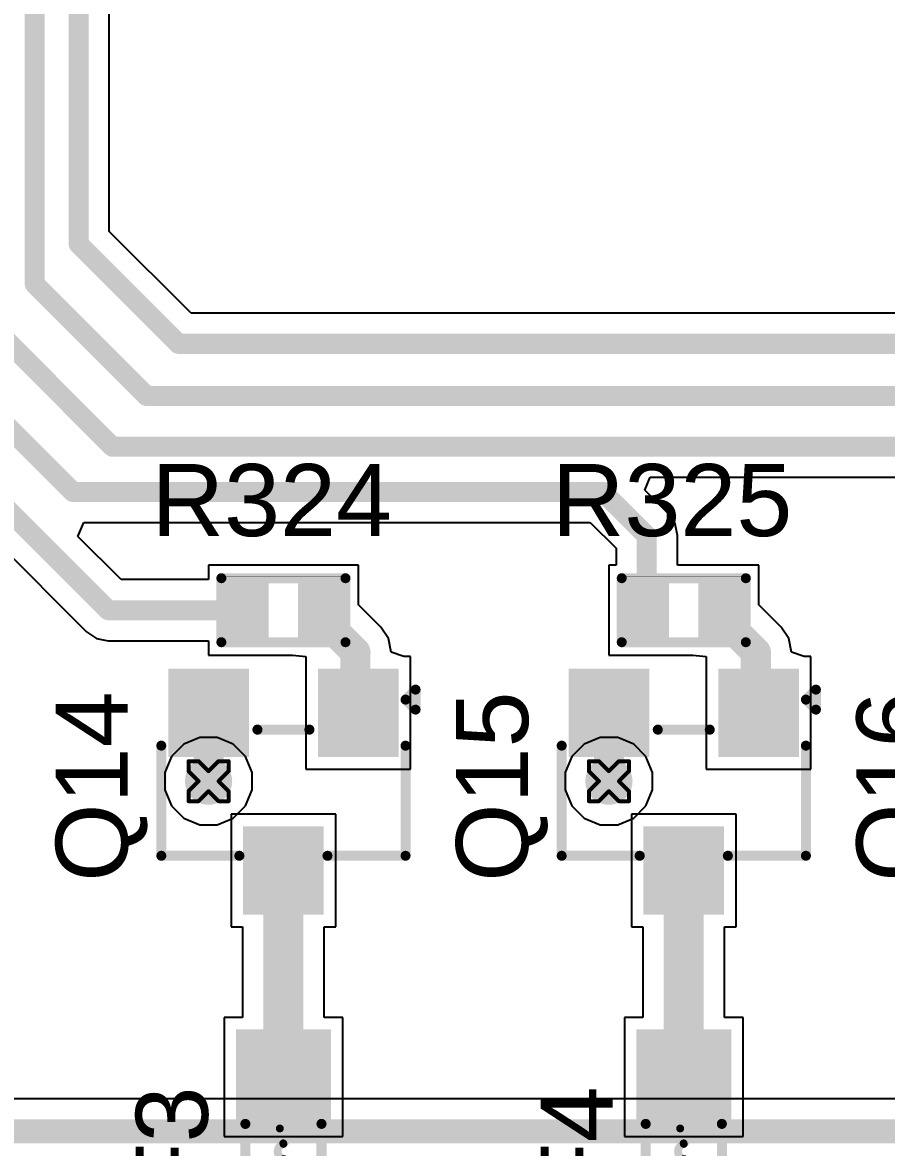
# Model space of a CAD drawing. Header units: inches. Extents: x -11 to 5379, y 0 to 5429.
# Drawn here: x 264.66 to 275.63, y 15.08 to 29.35 of the extents above; entities that cross this region are included whole.
import ezdxf

# ---------------------------------------------------------------- set-up
doc = ezdxf.new("R2010")
doc.units = ezdxf.units.IN
for name, color, linetype in [('Bottom Layer', 5, 'Continuous'), ('Drill Drawing', 1, 'Continuous'), ('GND', 16, 'Continuous'), ('PWR', 76, 'Continuous'), ('Top Layer', 1, 'Continuous'), ('Top Overlay', 2, 'Continuous'), ('Top Paste', 8, 'Continuous'), ('Top Solder', 216, 'Continuous'), ('Via Holes', 16, 'Continuous')]:
    doc.layers.add(name, color=color, linetype=linetype)
doc.styles.add('Arial', font='', dxfattribs={"height": 0.2})
doc.styles.get('Arial').set_extended_font_data('Arial')

# ---------------------------------------------------------------- blocks, each defined once
blk = doc.blocks.new('F____0603_129')
at = {"layer": 'Top Layer'}
for points in [[(-0.35, -0.5), (-1.35, -0.5), (-1.35, 0.5), (-0.35, 0.5)], [(1.35, -0.5), (0.35, -0.5), (0.35, 0.5), (1.35, 0.5)]]:
    blk.add_hatch(color=1, dxfattribs=at).paths.add_polyline_path(points)
at = {"layer": 'Top Paste'}
for points in [[(-0.35, -0.5), (-1.35, -0.5), (-1.35, 0.5), (-0.35, 0.5)], [(1.35, -0.5), (0.35, -0.5), (0.35, 0.5), (1.35, 0.5)]]:
    blk.add_hatch(color=8, dxfattribs=at).paths.add_polyline_path(points)
at = {"layer": 'Top Solder'}
for points in [[(-0.248, -0.602), (-1.452, -0.602), (-1.452, 0.602), (-0.248, 0.602)], [(1.452, -0.602), (0.248, -0.602), (0.248, 0.602), (1.452, 0.602)]]:
    blk.add_hatch(color=216, dxfattribs=at).paths.add_polyline_path(points)
at = {"layer": 'Top Overlay'}
for points in [[(-0.254, 0.483, 0.127, 0.127, 0), (0.254, 0.483, 0.127, 0.127, 0)], [(-0.193, -0.003, 0.1, 0.1, -0.770164), (0, 0, 0.1, 0.1, 0)], [(0.196, 0.046, 0.1, 0.1, -0.784117), (0.007, 0.002, 0.1, 0.1, 0)], [(-0.254, -0.483, 0.127, 0.127, 0), (0.254, -0.483, 0.127, 0.127, 0)]]:
    blk.add_lwpolyline(points, format="xyseb", dxfattribs=at)
for points in [[(-0.286, 0.483, 0.0635, 0.0635, 1), (-0.222, 0.483, 0.0635, 0.0635, 1)], [(0.222, 0.483, 0.0635, 0.0635, 1), (0.286, 0.483, 0.0635, 0.0635, 1)], [(-0.218, -0.003, 0.05, 0.05, 1), (-0.168, -0.003, 0.05, 0.05, 1)], [(-0.025, 0, 0.05, 0.05, 1), (0.025, 0, 0.05, 0.05, 1)], [(-0.018, 0.002, 0.05, 0.05, 1), (0.032, 0.002, 0.05, 0.05, 1)], [(0.171, 0.046, 0.05, 0.05, 1), (0.221, 0.046, 0.05, 0.05, 1)], [(-0.286, -0.483, 0.0635, 0.0635, 1), (-0.222, -0.483, 0.0635, 0.0635, 1)], [(0.222, -0.483, 0.0635, 0.0635, 1), (0.286, -0.483, 0.0635, 0.0635, 1)]]:
    blk.add_lwpolyline(points, format="xyseb", close=True, dxfattribs=at)
blk = doc.blocks.new('F____0603_130')
at = {"layer": 'Top Layer'}
for points in [[(-0.35, -0.5), (-1.35, -0.5), (-1.35, 0.5), (-0.35, 0.5)], [(1.35, -0.5), (0.35, -0.5), (0.35, 0.5), (1.35, 0.5)]]:
    blk.add_hatch(color=1, dxfattribs=at).paths.add_polyline_path(points)
at = {"layer": 'Top Paste'}
for points in [[(-0.35, -0.5), (-1.35, -0.5), (-1.35, 0.5), (-0.35, 0.5)], [(1.35, -0.5), (0.35, -0.5), (0.35, 0.5), (1.35, 0.5)]]:
    blk.add_hatch(color=8, dxfattribs=at).paths.add_polyline_path(points)
at = {"layer": 'Top Solder'}
for points in [[(-0.248, -0.602), (-1.452, -0.602), (-1.452, 0.602), (-0.248, 0.602)], [(1.452, -0.602), (0.248, -0.602), (0.248, 0.602), (1.452, 0.602)]]:
    blk.add_hatch(color=216, dxfattribs=at).paths.add_polyline_path(points)
at = {"layer": 'Top Overlay'}
for points in [[(-0.254, 0.483, 0.127, 0.127, 0), (0.254, 0.483, 0.127, 0.127, 0)], [(-0.193, -0.003, 0.1, 0.1, -0.770164), (0, 0, 0.1, 0.1, 0)], [(0.196, 0.046, 0.1, 0.1, -0.784117), (0.007, 0.002, 0.1, 0.1, 0)], [(-0.254, -0.483, 0.127, 0.127, 0), (0.254, -0.483, 0.127, 0.127, 0)]]:
    blk.add_lwpolyline(points, format="xyseb", dxfattribs=at)
for points in [[(-0.286, 0.483, 0.0635, 0.0635, 1), (-0.222, 0.483, 0.0635, 0.0635, 1)], [(0.222, 0.483, 0.0635, 0.0635, 1), (0.286, 0.483, 0.0635, 0.0635, 1)], [(-0.218, -0.003, 0.05, 0.05, 1), (-0.168, -0.003, 0.05, 0.05, 1)], [(-0.025, 0, 0.05, 0.05, 1), (0.025, 0, 0.05, 0.05, 1)], [(-0.018, 0.002, 0.05, 0.05, 1), (0.032, 0.002, 0.05, 0.05, 1)], [(0.171, 0.046, 0.05, 0.05, 1), (0.221, 0.046, 0.05, 0.05, 1)], [(-0.286, -0.483, 0.0635, 0.0635, 1), (-0.222, -0.483, 0.0635, 0.0635, 1)], [(0.222, -0.483, 0.0635, 0.0635, 1), (0.286, -0.483, 0.0635, 0.0635, 1)]]:
    blk.add_lwpolyline(points, format="xyseb", close=True, dxfattribs=at)
blk = doc.blocks.new('R___0402_196')
at = {"layer": 'Top Layer'}
for points in [[(-0.699, -0.318), (-0.699, 0.318), (-0.241, 0.318), (-0.241, -0.318)], [(0.241, -0.318), (0.241, 0.318), (0.699, 0.318), (0.699, -0.318)]]:
    blk.add_hatch(color=1, dxfattribs=at).paths.add_polyline_path(points)
at = {"layer": 'Top Paste'}
for points in [[(-0.699, -0.318), (-0.699, 0.318), (-0.241, 0.318), (-0.241, -0.318)], [(0.241, -0.318), (0.241, 0.318), (0.699, 0.318), (0.699, -0.318)]]:
    blk.add_hatch(color=8, dxfattribs=at).paths.add_polyline_path(points)
at = {"layer": 'Top Solder'}
for points in [[(-0.754, -0.373), (-0.754, 0.373), (-0.186, 0.373), (-0.186, -0.373)], [(0.186, -0.373), (0.186, 0.373), (0.754, 0.373), (0.754, -0.373)]]:
    blk.add_hatch(color=216, dxfattribs=at).paths.add_polyline_path(points)
at = {"layer": 'Top Overlay'}
for points in [[(0.787, 0.406, 0.127, 0.127, 0), (-0.787, 0.406, 0.127, 0.127, 0)], [(-0.787, 0.406, 0.127, 0.127, 0), (-0.787, -0.406, 0.127, 0.127, 0)], [(0.787, 0.406, 0.127, 0.127, 0), (0.787, -0.406, 0.127, 0.127, 0)], [(0.787, -0.406, 0.127, 0.127, 0), (-0.787, -0.406, 0.127, 0.127, 0)], [(0.813, -0.432, 0.00323, 0.00323, 0), (-0.813, -0.432, 0.00323, 0.00323, 0)]]:
    blk.add_lwpolyline(points, format="xyseb", dxfattribs=at)
for points in [[(-0.819, 0.406, 0.0635, 0.0635, 1), (-0.756, 0.406, 0.0635, 0.0635, 1)], [(-0.819, 0.406, 0.0635, 0.0635, 1), (-0.756, 0.406, 0.0635, 0.0635, 1)], [(0.756, 0.406, 0.0635, 0.0635, 1), (0.819, 0.406, 0.0635, 0.0635, 1)], [(0.756, 0.406, 0.0635, 0.0635, 1), (0.819, 0.406, 0.0635, 0.0635, 1)], [(-0.819, -0.406, 0.0635, 0.0635, 1), (-0.756, -0.406, 0.0635, 0.0635, 1)], [(-0.819, -0.406, 0.0635, 0.0635, 1), (-0.756, -0.406, 0.0635, 0.0635, 1)], [(0.756, -0.406, 0.0635, 0.0635, 1), (0.819, -0.406, 0.0635, 0.0635, 1)], [(0.756, -0.406, 0.0635, 0.0635, 1), (0.819, -0.406, 0.0635, 0.0635, 1)], [(-0.814, -0.432, 0.00161, 0.00161, 1), (-0.812, -0.432, 0.00161, 0.00161, 1)], [(0.812, -0.432, 0.00161, 0.00161, 1), (0.814, -0.432, 0.00161, 0.00161, 1)]]:
    blk.add_lwpolyline(points, format="xyseb", close=True, dxfattribs=at)
blk = doc.blocks.new('R___0402_197')
at = {"layer": 'Top Layer'}
for points in [[(-0.699, -0.318), (-0.699, 0.318), (-0.241, 0.318), (-0.241, -0.318)], [(0.241, -0.318), (0.241, 0.318), (0.699, 0.318), (0.699, -0.318)]]:
    blk.add_hatch(color=1, dxfattribs=at).paths.add_polyline_path(points)
at = {"layer": 'Top Paste'}
for points in [[(-0.699, -0.318), (-0.699, 0.318), (-0.241, 0.318), (-0.241, -0.318)], [(0.241, -0.318), (0.241, 0.318), (0.699, 0.318), (0.699, -0.318)]]:
    blk.add_hatch(color=8, dxfattribs=at).paths.add_polyline_path(points)
at = {"layer": 'Top Solder'}
for points in [[(-0.754, -0.373), (-0.754, 0.373), (-0.186, 0.373), (-0.186, -0.373)], [(0.186, -0.373), (0.186, 0.373), (0.754, 0.373), (0.754, -0.373)]]:
    blk.add_hatch(color=216, dxfattribs=at).paths.add_polyline_path(points)
at = {"layer": 'Top Overlay'}
for points in [[(0.787, 0.406, 0.127, 0.127, 0), (-0.787, 0.406, 0.127, 0.127, 0)], [(-0.787, 0.406, 0.127, 0.127, 0), (-0.787, -0.406, 0.127, 0.127, 0)], [(0.787, 0.406, 0.127, 0.127, 0), (0.787, -0.406, 0.127, 0.127, 0)], [(0.787, -0.406, 0.127, 0.127, 0), (-0.787, -0.406, 0.127, 0.127, 0)], [(0.813, -0.432, 0.00323, 0.00323, 0), (-0.813, -0.432, 0.00323, 0.00323, 0)]]:
    blk.add_lwpolyline(points, format="xyseb", dxfattribs=at)
for points in [[(-0.819, 0.406, 0.0635, 0.0635, 1), (-0.756, 0.406, 0.0635, 0.0635, 1)], [(-0.819, 0.406, 0.0635, 0.0635, 1), (-0.756, 0.406, 0.0635, 0.0635, 1)], [(0.756, 0.406, 0.0635, 0.0635, 1), (0.819, 0.406, 0.0635, 0.0635, 1)], [(0.756, 0.406, 0.0635, 0.0635, 1), (0.819, 0.406, 0.0635, 0.0635, 1)], [(-0.819, -0.406, 0.0635, 0.0635, 1), (-0.756, -0.406, 0.0635, 0.0635, 1)], [(-0.819, -0.406, 0.0635, 0.0635, 1), (-0.756, -0.406, 0.0635, 0.0635, 1)], [(0.756, -0.406, 0.0635, 0.0635, 1), (0.819, -0.406, 0.0635, 0.0635, 1)], [(0.756, -0.406, 0.0635, 0.0635, 1), (0.819, -0.406, 0.0635, 0.0635, 1)], [(-0.814, -0.432, 0.00161, 0.00161, 1), (-0.812, -0.432, 0.00161, 0.00161, 1)], [(0.812, -0.432, 0.00161, 0.00161, 1), (0.814, -0.432, 0.00161, 0.00161, 1)]]:
    blk.add_lwpolyline(points, format="xyseb", close=True, dxfattribs=at)
blk = doc.blocks.new('SOT_23_475')
at = {"layer": 'Top Layer'}
for points in [[(-0.41, 1.46), (0.41, 1.46), (0.41, 0.54), (-0.41, 0.54)], [(-1.36, -0.54), (-0.54, -0.54), (-0.54, -1.46), (-1.36, -1.46)], [(0.54, -0.54), (1.36, -0.54), (1.36, -1.46), (0.54, -1.46)]]:
    blk.add_hatch(color=1, dxfattribs=at).paths.add_polyline_path(points)
at = {"layer": 'Top Paste'}
for points in [[(-0.41, 1.46), (0.41, 1.46), (0.41, 0.54), (-0.41, 0.54)], [(-1.36, -0.54), (-0.54, -0.54), (-0.54, -1.46), (-1.36, -1.46)], [(0.54, -0.54), (1.36, -0.54), (1.36, -1.46), (0.54, -1.46)]]:
    blk.add_hatch(color=8, dxfattribs=at).paths.add_polyline_path(points)
at = {"layer": 'Top Solder'}
for points in [[(-0.512, 1.562), (0.512, 1.562), (0.512, 0.438), (-0.512, 0.438)], [(-1.462, -0.438), (-0.438, -0.438), (-0.438, -1.562), (-1.462, -1.562)], [(0.438, -0.438), (1.462, -0.438), (1.462, -1.562), (0.438, -1.562)]]:
    blk.add_hatch(color=216, dxfattribs=at).paths.add_polyline_path(points)
at = {"layer": 'Top Overlay'}
for points in [[(-0.559, 0.813, 0.127, 0.127, 0), (-1.549, 0.813, 0.127, 0.127, 0)], [(-1.549, 0.813, 0.127, 0.127, 0), (-1.549, -0.584, 0.127, 0.127, 0)], [(1.549, 0.813, 0.127, 0.127, 0), (0.559, 0.813, 0.127, 0.127, 0)], [(1.549, 0.813, 0.127, 0.127, 0), (1.549, -0.584, 0.127, 0.127, 0)], [(0.33, -0.787, 0.127, 0.127, 0), (-0.33, -0.787, 0.127, 0.127, 0)], [(-1.676, -1.041, 0.127, 0.127, 0), (-1.676, -1.295, 0.127, 0.127, 0)], [(-1.549, -1.168, 0.127, 0.127, 0), (-1.676, -1.041, 0.127, 0.127, 0)], [(-1.549, -1.168, 0.127, 0.127, 0), (-1.676, -1.295, 0.127, 0.127, 0)]]:
    blk.add_lwpolyline(points, format="xyseb", dxfattribs=at)
for points in [[(-1.581, 0.813, 0.0635, 0.0635, 1), (-1.518, 0.813, 0.0635, 0.0635, 1)], [(-1.581, 0.813, 0.0635, 0.0635, 1), (-1.518, 0.813, 0.0635, 0.0635, 1)], [(-0.591, 0.813, 0.0635, 0.0635, 1), (-0.527, 0.813, 0.0635, 0.0635, 1)], [(0.527, 0.813, 0.0635, 0.0635, 1), (0.591, 0.813, 0.0635, 0.0635, 1)], [(1.518, 0.813, 0.0635, 0.0635, 1), (1.581, 0.813, 0.0635, 0.0635, 1)], [(1.518, 0.813, 0.0635, 0.0635, 1), (1.581, 0.813, 0.0635, 0.0635, 1)], [(-1.581, -0.584, 0.0635, 0.0635, 1), (-1.518, -0.584, 0.0635, 0.0635, 1)], [(1.518, -0.584, 0.0635, 0.0635, 1), (1.581, -0.584, 0.0635, 0.0635, 1)], [(-0.362, -0.787, 0.0635, 0.0635, 1), (-0.298, -0.787, 0.0635, 0.0635, 1)], [(0.298, -0.787, 0.0635, 0.0635, 1), (0.362, -0.787, 0.0635, 0.0635, 1)], [(-1.708, -1.041, 0.0635, 0.0635, 1), (-1.645, -1.041, 0.0635, 0.0635, 1)], [(-1.708, -1.041, 0.0635, 0.0635, 1), (-1.645, -1.041, 0.0635, 0.0635, 1)], [(-1.581, -1.168, 0.0635, 0.0635, 1), (-1.518, -1.168, 0.0635, 0.0635, 1)], [(-1.581, -1.168, 0.0635, 0.0635, 1), (-1.518, -1.168, 0.0635, 0.0635, 1)], [(-1.708, -1.295, 0.0635, 0.0635, 1), (-1.645, -1.295, 0.0635, 0.0635, 1)], [(-1.708, -1.295, 0.0635, 0.0635, 1), (-1.645, -1.295, 0.0635, 0.0635, 1)]]:
    blk.add_lwpolyline(points, format="xyseb", close=True, dxfattribs=at)
blk = doc.blocks.new('SOT_23_476')
at = {"layer": 'Top Layer'}
for points in [[(-0.41, 1.46), (0.41, 1.46), (0.41, 0.54), (-0.41, 0.54)], [(-1.36, -0.54), (-0.54, -0.54), (-0.54, -1.46), (-1.36, -1.46)], [(0.54, -0.54), (1.36, -0.54), (1.36, -1.46), (0.54, -1.46)]]:
    blk.add_hatch(color=1, dxfattribs=at).paths.add_polyline_path(points)
at = {"layer": 'Top Paste'}
for points in [[(-0.41, 1.46), (0.41, 1.46), (0.41, 0.54), (-0.41, 0.54)], [(-1.36, -0.54), (-0.54, -0.54), (-0.54, -1.46), (-1.36, -1.46)], [(0.54, -0.54), (1.36, -0.54), (1.36, -1.46), (0.54, -1.46)]]:
    blk.add_hatch(color=8, dxfattribs=at).paths.add_polyline_path(points)
at = {"layer": 'Top Solder'}
for points in [[(-0.512, 1.562), (0.512, 1.562), (0.512, 0.438), (-0.512, 0.438)], [(-1.462, -0.438), (-0.438, -0.438), (-0.438, -1.562), (-1.462, -1.562)], [(0.438, -0.438), (1.462, -0.438), (1.462, -1.562), (0.438, -1.562)]]:
    blk.add_hatch(color=216, dxfattribs=at).paths.add_polyline_path(points)
at = {"layer": 'Top Overlay'}
for points in [[(-0.559, 0.813, 0.127, 0.127, 0), (-1.549, 0.813, 0.127, 0.127, 0)], [(-1.549, 0.813, 0.127, 0.127, 0), (-1.549, -0.584, 0.127, 0.127, 0)], [(1.549, 0.813, 0.127, 0.127, 0), (0.559, 0.813, 0.127, 0.127, 0)], [(1.549, 0.813, 0.127, 0.127, 0), (1.549, -0.584, 0.127, 0.127, 0)], [(0.33, -0.787, 0.127, 0.127, 0), (-0.33, -0.787, 0.127, 0.127, 0)], [(-1.676, -1.041, 0.127, 0.127, 0), (-1.676, -1.295, 0.127, 0.127, 0)], [(-1.549, -1.168, 0.127, 0.127, 0), (-1.676, -1.041, 0.127, 0.127, 0)], [(-1.549, -1.168, 0.127, 0.127, 0), (-1.676, -1.295, 0.127, 0.127, 0)]]:
    blk.add_lwpolyline(points, format="xyseb", dxfattribs=at)
for points in [[(-1.581, 0.813, 0.0635, 0.0635, 1), (-1.518, 0.813, 0.0635, 0.0635, 1)], [(-1.581, 0.813, 0.0635, 0.0635, 1), (-1.518, 0.813, 0.0635, 0.0635, 1)], [(-0.591, 0.813, 0.0635, 0.0635, 1), (-0.527, 0.813, 0.0635, 0.0635, 1)], [(0.527, 0.813, 0.0635, 0.0635, 1), (0.591, 0.813, 0.0635, 0.0635, 1)], [(1.518, 0.813, 0.0635, 0.0635, 1), (1.581, 0.813, 0.0635, 0.0635, 1)], [(1.518, 0.813, 0.0635, 0.0635, 1), (1.581, 0.813, 0.0635, 0.0635, 1)], [(-1.581, -0.584, 0.0635, 0.0635, 1), (-1.518, -0.584, 0.0635, 0.0635, 1)], [(1.518, -0.584, 0.0635, 0.0635, 1), (1.581, -0.584, 0.0635, 0.0635, 1)], [(-0.362, -0.787, 0.0635, 0.0635, 1), (-0.298, -0.787, 0.0635, 0.0635, 1)], [(0.298, -0.787, 0.0635, 0.0635, 1), (0.362, -0.787, 0.0635, 0.0635, 1)], [(-1.708, -1.041, 0.0635, 0.0635, 1), (-1.645, -1.041, 0.0635, 0.0635, 1)], [(-1.708, -1.041, 0.0635, 0.0635, 1), (-1.645, -1.041, 0.0635, 0.0635, 1)], [(-1.581, -1.168, 0.0635, 0.0635, 1), (-1.518, -1.168, 0.0635, 0.0635, 1)], [(-1.581, -1.168, 0.0635, 0.0635, 1), (-1.518, -1.168, 0.0635, 0.0635, 1)], [(-1.708, -1.295, 0.0635, 0.0635, 1), (-1.645, -1.295, 0.0635, 0.0635, 1)], [(-1.708, -1.295, 0.0635, 0.0635, 1), (-1.645, -1.295, 0.0635, 0.0635, 1)]]:
    blk.add_lwpolyline(points, format="xyseb", close=True, dxfattribs=at)

msp = doc.modelspace()

# ---------------------------------------------------------------- hatches: boundary and pattern name
at = {"layer": 'Bottom Layer'}
h = msp.add_hatch(color=5, dxfattribs=at)
edge = h.paths.add_edge_path()
edge.add_arc((267.026, 19.726), 0.3, 0, 360)
h = msp.add_hatch(color=5, dxfattribs=at)
edge = h.paths.add_edge_path()
edge.add_arc((272.106, 19.726), 0.3, 0, 360)
at = {"layer": 'GND'}
h = msp.add_hatch(color=16, dxfattribs=at)
edge = h.paths.add_edge_path()
edge.add_arc((267.026, 19.726), 0.3, 0, 360)
h = msp.add_hatch(color=16, dxfattribs=at)
edge = h.paths.add_edge_path()
edge.add_arc((272.106, 19.726), 0.3, 0, 360)
at = {"layer": 'PWR'}
h = msp.add_hatch(color=76, dxfattribs=at)
edge = h.paths.add_edge_path()
edge.add_arc((267.026, 19.726), 0.3, 0, 360)
h = msp.add_hatch(color=76, dxfattribs=at)
edge = h.paths.add_edge_path()
edge.add_arc((272.106, 19.726), 0.3, 0, 360)
at = {"layer": 'Top Layer'}
h = msp.add_hatch(color=1, dxfattribs=at)
edge = h.paths.add_edge_path()
edge.add_arc((267.026, 19.726), 0.3, 0, 360)
h = msp.add_hatch(color=1, dxfattribs=at)
edge = h.paths.add_edge_path()
edge.add_arc((272.106, 19.726), 0.3, 0, 360)
at = {"layer": 'Via Holes'}
h = msp.add_hatch(color=7, dxfattribs=at)
edge = h.paths.add_edge_path()
edge.add_arc((267.026, 19.726), 0.15, 0, 360)
h = msp.add_hatch(color=7, dxfattribs=at)
edge = h.paths.add_edge_path()
edge.add_arc((272.106, 19.726), 0.15, 0, 360)

# ---------------------------------------------------------------- linework, layer by layer
at = {"layer": 'Bottom Layer'}
msp.add_line((328.755, 15.697), (231.982, 15.697), dxfattribs=at)
msp.add_lwpolyline([(231.81, 15.283, 0.305, 0.305, 0), (329.27, 15.283, 0.305, 0.305, 0)], format="xyseb", dxfattribs=at)
at = {"layer": 'Drill Drawing'}
for points in [[(266.772, 19.853, 0.0508, 0.0508, 0), (266.772, 19.98, 0.0508, 0.0508, 0)], [(266.772, 19.98, 0.0508, 0.0508, 0), (266.899, 19.98, 0.0508, 0.0508, 0)], [(266.899, 19.98, 0.0508, 0.0508, 0), (267.026, 19.853, 0.0508, 0.0508, 0)], [(267.026, 19.853, 0.0508, 0.0508, 0), (267.153, 19.98, 0.0508, 0.0508, 0)], [(267.153, 19.98, 0.0508, 0.0508, 0), (267.28, 19.98, 0.0508, 0.0508, 0)], [(267.28, 19.853, 0.0508, 0.0508, 0), (267.28, 19.98, 0.0508, 0.0508, 0)], [(271.852, 19.853, 0.0508, 0.0508, 0), (271.852, 19.98, 0.0508, 0.0508, 0)], [(271.852, 19.98, 0.0508, 0.0508, 0), (271.979, 19.98, 0.0508, 0.0508, 0)], [(271.979, 19.98, 0.0508, 0.0508, 0), (272.106, 19.853, 0.0508, 0.0508, 0)], [(272.106, 19.853, 0.0508, 0.0508, 0), (272.233, 19.98, 0.0508, 0.0508, 0)], [(272.233, 19.98, 0.0508, 0.0508, 0), (272.36, 19.98, 0.0508, 0.0508, 0)], [(272.36, 19.853, 0.0508, 0.0508, 0), (272.36, 19.98, 0.0508, 0.0508, 0)], [(266.772, 19.853, 0.0508, 0.0508, 0), (266.899, 19.726, 0.0508, 0.0508, 0)], [(267.153, 19.726, 0.0508, 0.0508, 0), (267.28, 19.853, 0.0508, 0.0508, 0)], [(271.852, 19.853, 0.0508, 0.0508, 0), (271.979, 19.726, 0.0508, 0.0508, 0)], [(272.233, 19.726, 0.0508, 0.0508, 0), (272.36, 19.853, 0.0508, 0.0508, 0)], [(266.772, 19.599, 0.0508, 0.0508, 0), (266.899, 19.726, 0.0508, 0.0508, 0)], [(267.153, 19.726, 0.0508, 0.0508, 0), (267.28, 19.599, 0.0508, 0.0508, 0)], [(271.852, 19.599, 0.0508, 0.0508, 0), (271.979, 19.726, 0.0508, 0.0508, 0)], [(272.233, 19.726, 0.0508, 0.0508, 0), (272.36, 19.599, 0.0508, 0.0508, 0)], [(266.772, 19.472, 0.0508, 0.0508, 0), (266.772, 19.599, 0.0508, 0.0508, 0)], [(266.899, 19.472, 0.0508, 0.0508, 0), (267.026, 19.599, 0.0508, 0.0508, 0)], [(267.026, 19.599, 0.0508, 0.0508, 0), (267.153, 19.472, 0.0508, 0.0508, 0)], [(267.28, 19.472, 0.0508, 0.0508, 0), (267.28, 19.599, 0.0508, 0.0508, 0)], [(271.852, 19.472, 0.0508, 0.0508, 0), (271.852, 19.599, 0.0508, 0.0508, 0)], [(271.979, 19.472, 0.0508, 0.0508, 0), (272.106, 19.599, 0.0508, 0.0508, 0)], [(272.106, 19.599, 0.0508, 0.0508, 0), (272.233, 19.472, 0.0508, 0.0508, 0)], [(272.36, 19.472, 0.0508, 0.0508, 0), (272.36, 19.599, 0.0508, 0.0508, 0)], [(266.772, 19.472, 0.0508, 0.0508, 0), (266.899, 19.472, 0.0508, 0.0508, 0)], [(267.153, 19.472, 0.0508, 0.0508, 0), (267.28, 19.472, 0.0508, 0.0508, 0)], [(271.852, 19.472, 0.0508, 0.0508, 0), (271.979, 19.472, 0.0508, 0.0508, 0)], [(272.233, 19.472, 0.0508, 0.0508, 0), (272.36, 19.472, 0.0508, 0.0508, 0)]]:
    msp.add_lwpolyline(points, format="xyseb", dxfattribs=at)
for points in [[(266.76, 19.98, 0.0254, 0.0254, 1), (266.785, 19.98, 0.0254, 0.0254, 1)], [(266.76, 19.98, 0.0254, 0.0254, 1), (266.785, 19.98, 0.0254, 0.0254, 1)], [(266.887, 19.98, 0.0254, 0.0254, 1), (266.912, 19.98, 0.0254, 0.0254, 1)], [(266.887, 19.98, 0.0254, 0.0254, 1), (266.912, 19.98, 0.0254, 0.0254, 1)], [(267.141, 19.98, 0.0254, 0.0254, 1), (267.166, 19.98, 0.0254, 0.0254, 1)], [(267.141, 19.98, 0.0254, 0.0254, 1), (267.166, 19.98, 0.0254, 0.0254, 1)], [(267.268, 19.98, 0.0254, 0.0254, 1), (267.293, 19.98, 0.0254, 0.0254, 1)], [(267.268, 19.98, 0.0254, 0.0254, 1), (267.293, 19.98, 0.0254, 0.0254, 1)], [(271.84, 19.98, 0.0254, 0.0254, 1), (271.865, 19.98, 0.0254, 0.0254, 1)], [(271.84, 19.98, 0.0254, 0.0254, 1), (271.865, 19.98, 0.0254, 0.0254, 1)], [(271.967, 19.98, 0.0254, 0.0254, 1), (271.992, 19.98, 0.0254, 0.0254, 1)], [(271.967, 19.98, 0.0254, 0.0254, 1), (271.992, 19.98, 0.0254, 0.0254, 1)], [(272.221, 19.98, 0.0254, 0.0254, 1), (272.246, 19.98, 0.0254, 0.0254, 1)], [(272.221, 19.98, 0.0254, 0.0254, 1), (272.246, 19.98, 0.0254, 0.0254, 1)], [(272.348, 19.98, 0.0254, 0.0254, 1), (272.373, 19.98, 0.0254, 0.0254, 1)], [(272.348, 19.98, 0.0254, 0.0254, 1), (272.373, 19.98, 0.0254, 0.0254, 1)], [(266.76, 19.853, 0.0254, 0.0254, 1), (266.785, 19.853, 0.0254, 0.0254, 1)], [(266.76, 19.853, 0.0254, 0.0254, 1), (266.785, 19.853, 0.0254, 0.0254, 1)], [(267.014, 19.853, 0.0254, 0.0254, 1), (267.039, 19.853, 0.0254, 0.0254, 1)], [(267.014, 19.853, 0.0254, 0.0254, 1), (267.039, 19.853, 0.0254, 0.0254, 1)], [(267.268, 19.853, 0.0254, 0.0254, 1), (267.293, 19.853, 0.0254, 0.0254, 1)], [(267.268, 19.853, 0.0254, 0.0254, 1), (267.293, 19.853, 0.0254, 0.0254, 1)], [(271.84, 19.853, 0.0254, 0.0254, 1), (271.865, 19.853, 0.0254, 0.0254, 1)], [(271.84, 19.853, 0.0254, 0.0254, 1), (271.865, 19.853, 0.0254, 0.0254, 1)], [(272.094, 19.853, 0.0254, 0.0254, 1), (272.119, 19.853, 0.0254, 0.0254, 1)], [(272.094, 19.853, 0.0254, 0.0254, 1), (272.119, 19.853, 0.0254, 0.0254, 1)], [(272.348, 19.853, 0.0254, 0.0254, 1), (272.373, 19.853, 0.0254, 0.0254, 1)], [(272.348, 19.853, 0.0254, 0.0254, 1), (272.373, 19.853, 0.0254, 0.0254, 1)], [(266.887, 19.726, 0.0254, 0.0254, 1), (266.912, 19.726, 0.0254, 0.0254, 1)], [(266.887, 19.726, 0.0254, 0.0254, 1), (266.912, 19.726, 0.0254, 0.0254, 1)], [(267.141, 19.726, 0.0254, 0.0254, 1), (267.166, 19.726, 0.0254, 0.0254, 1)], [(267.141, 19.726, 0.0254, 0.0254, 1), (267.166, 19.726, 0.0254, 0.0254, 1)], [(271.967, 19.726, 0.0254, 0.0254, 1), (271.992, 19.726, 0.0254, 0.0254, 1)], [(271.967, 19.726, 0.0254, 0.0254, 1), (271.992, 19.726, 0.0254, 0.0254, 1)], [(272.221, 19.726, 0.0254, 0.0254, 1), (272.246, 19.726, 0.0254, 0.0254, 1)], [(272.221, 19.726, 0.0254, 0.0254, 1), (272.246, 19.726, 0.0254, 0.0254, 1)], [(266.76, 19.599, 0.0254, 0.0254, 1), (266.785, 19.599, 0.0254, 0.0254, 1)], [(266.76, 19.599, 0.0254, 0.0254, 1), (266.785, 19.599, 0.0254, 0.0254, 1)], [(267.014, 19.599, 0.0254, 0.0254, 1), (267.039, 19.599, 0.0254, 0.0254, 1)], [(267.014, 19.599, 0.0254, 0.0254, 1), (267.039, 19.599, 0.0254, 0.0254, 1)], [(267.268, 19.599, 0.0254, 0.0254, 1), (267.293, 19.599, 0.0254, 0.0254, 1)], [(267.268, 19.599, 0.0254, 0.0254, 1), (267.293, 19.599, 0.0254, 0.0254, 1)], [(271.84, 19.599, 0.0254, 0.0254, 1), (271.865, 19.599, 0.0254, 0.0254, 1)], [(271.84, 19.599, 0.0254, 0.0254, 1), (271.865, 19.599, 0.0254, 0.0254, 1)], [(272.094, 19.599, 0.0254, 0.0254, 1), (272.119, 19.599, 0.0254, 0.0254, 1)], [(272.094, 19.599, 0.0254, 0.0254, 1), (272.119, 19.599, 0.0254, 0.0254, 1)], [(272.348, 19.599, 0.0254, 0.0254, 1), (272.373, 19.599, 0.0254, 0.0254, 1)], [(272.348, 19.599, 0.0254, 0.0254, 1), (272.373, 19.599, 0.0254, 0.0254, 1)], [(266.76, 19.472, 0.0254, 0.0254, 1), (266.785, 19.472, 0.0254, 0.0254, 1)], [(266.76, 19.472, 0.0254, 0.0254, 1), (266.785, 19.472, 0.0254, 0.0254, 1)], [(266.887, 19.472, 0.0254, 0.0254, 1), (266.912, 19.472, 0.0254, 0.0254, 1)], [(266.887, 19.472, 0.0254, 0.0254, 1), (266.912, 19.472, 0.0254, 0.0254, 1)], [(267.141, 19.472, 0.0254, 0.0254, 1), (267.166, 19.472, 0.0254, 0.0254, 1)], [(267.141, 19.472, 0.0254, 0.0254, 1), (267.166, 19.472, 0.0254, 0.0254, 1)], [(267.268, 19.472, 0.0254, 0.0254, 1), (267.293, 19.472, 0.0254, 0.0254, 1)], [(267.268, 19.472, 0.0254, 0.0254, 1), (267.293, 19.472, 0.0254, 0.0254, 1)], [(271.84, 19.472, 0.0254, 0.0254, 1), (271.865, 19.472, 0.0254, 0.0254, 1)], [(271.84, 19.472, 0.0254, 0.0254, 1), (271.865, 19.472, 0.0254, 0.0254, 1)], [(271.967, 19.472, 0.0254, 0.0254, 1), (271.992, 19.472, 0.0254, 0.0254, 1)], [(271.967, 19.472, 0.0254, 0.0254, 1), (271.992, 19.472, 0.0254, 0.0254, 1)], [(272.221, 19.472, 0.0254, 0.0254, 1), (272.246, 19.472, 0.0254, 0.0254, 1)], [(272.221, 19.472, 0.0254, 0.0254, 1), (272.246, 19.472, 0.0254, 0.0254, 1)], [(272.348, 19.472, 0.0254, 0.0254, 1), (272.373, 19.472, 0.0254, 0.0254, 1)], [(272.348, 19.472, 0.0254, 0.0254, 1), (272.373, 19.472, 0.0254, 0.0254, 1)]]:
    msp.add_lwpolyline(points, format="xyseb", close=True, dxfattribs=at)
at = {"layer": 'PWR'}
for p, q in [((266.916, 20.28), (266.712, 20.195)), ((267.137, 20.28), (266.916, 20.28)), ((267.34, 20.195), (267.137, 20.28)), ((271.996, 20.28), (271.792, 20.195)), ((272.217, 20.28), (271.996, 20.28)), ((272.42, 20.195), (272.217, 20.28)), ((266.712, 20.195), (266.557, 20.04)), ((267.496, 20.04), (267.34, 20.195)), ((271.792, 20.195), (271.637, 20.04)), ((272.576, 20.04), (272.42, 20.195)), ((266.557, 20.04), (266.472, 19.836)), ((267.58, 19.836), (267.496, 20.04)), ((271.637, 20.04), (271.552, 19.836)), ((272.66, 19.836), (272.576, 20.04)), ((266.472, 19.836), (266.472, 19.616)), ((267.58, 19.616), (267.58, 19.836)), ((271.552, 19.836), (271.552, 19.616)), ((272.66, 19.616), (272.66, 19.836)), ((266.472, 19.616), (266.557, 19.412)), ((267.496, 19.412), (267.58, 19.616)), ((271.552, 19.616), (271.637, 19.412)), ((272.576, 19.412), (272.66, 19.616)), ((266.557, 19.412), (266.712, 19.256)), ((267.34, 19.256), (267.496, 19.412)), ((271.637, 19.412), (271.792, 19.256)), ((272.42, 19.256), (272.576, 19.412)), ((266.712, 19.256), (266.916, 19.172)), ((266.916, 19.172), (267.137, 19.172)), ((267.137, 19.172), (267.34, 19.256)), ((271.792, 19.256), (271.996, 19.172)), ((271.996, 19.172), (272.217, 19.172)), ((272.217, 19.172), (272.42, 19.256))]:
    msp.add_line(p, q, dxfattribs=at)
at = {"layer": 'Top Layer'}
for p, q in [((265.766, 26.701), (265.766, 39.666)), ((266.805, 25.662), (265.766, 26.701)), ((279.684, 25.662), (266.805, 25.662)), ((262.979, 24.12), (265.479, 21.62)), ((272.56, 23.417), (272.628, 23.581)), ((272.628, 23.581), (276.758, 23.581)), ((272.861, 23.116), (272.56, 23.417)), ((265.368, 22.83), (265.442, 23.008)), ((265.442, 23.008), (271.87, 23.008)), ((271.87, 23.008), (272.198, 22.68)), ((272.945, 22.99), (272.861, 23.116)), ((272.975, 22.841), (272.945, 22.99)), ((272.975, 22.466), (272.975, 22.841)), ((265.915, 22.283), (265.368, 22.83)), ((272.198, 22.68), (272.198, 22.466)), ((268.929, 22.466), (267.024, 22.466)), ((267.024, 22.466), (267.024, 22.283)), ((268.929, 21.964), (268.929, 22.466)), ((272.198, 22.466), (272.104, 22.466)), ((272.104, 22.466), (272.104, 21.323)), ((274.009, 22.466), (272.975, 22.466)), ((274.009, 21.964), (274.009, 22.466)), ((267.024, 22.283), (265.915, 22.283)), ((269.211, 21.682), (268.929, 21.964)), ((274.291, 21.682), (274.009, 21.964)), ((265.479, 21.62), (265.605, 21.536)), ((269.309, 21.535), (269.211, 21.682)), ((269.211, 21.682), (269.211, 21.682)), ((274.389, 21.535), (274.291, 21.682)), ((274.291, 21.682), (274.291, 21.682)), ((265.605, 21.536), (265.754, 21.506)), ((265.754, 21.506), (267.024, 21.506)), ((267.024, 21.506), (267.024, 21.323)), ((269.344, 21.362), (269.309, 21.535)), ((274.424, 21.362), (274.389, 21.535)), ((267.024, 21.323), (268.091, 21.323)), ((268.091, 21.323), (268.262, 21.307)), ((268.262, 21.307), (268.262, 19.879)), ((269.505, 21.307), (269.344, 21.362)), ((269.59, 21.307), (269.505, 21.307)), ((269.59, 19.879), (269.59, 21.307)), ((272.104, 21.323), (273.171, 21.323)), ((273.171, 21.323), (273.342, 21.307)), ((273.342, 21.307), (273.342, 19.879)), ((274.585, 21.307), (274.424, 21.362)), ((274.67, 21.307), (274.585, 21.307)), ((274.67, 19.879), (274.67, 21.307)), ((268.262, 19.879), (269.59, 19.879)), ((273.342, 19.879), (274.67, 19.879)), ((268.64, 19.307), (267.312, 19.307)), ((267.312, 19.307), (267.312, 17.879)), ((268.64, 17.879), (268.64, 19.307)), ((273.72, 19.307), (272.392, 19.307)), ((272.392, 19.307), (272.392, 17.879)), ((273.72, 17.879), (273.72, 19.307)), ((267.312, 17.879), (267.458, 17.879)), ((267.458, 17.879), (267.458, 16.729)), ((268.494, 16.729), (268.494, 17.879)), ((268.494, 17.879), (268.64, 17.879)), ((272.392, 17.879), (272.538, 17.879)), ((272.538, 17.879), (272.538, 16.729)), ((273.574, 16.729), (273.574, 17.879)), ((273.574, 17.879), (273.72, 17.879)), ((267.458, 16.729), (267.222, 16.729)), ((267.222, 16.729), (267.222, 15.221)), ((268.73, 16.729), (268.494, 16.729)), ((268.73, 15.221), (268.73, 16.729)), ((272.538, 16.729), (272.302, 16.729)), ((272.302, 16.729), (272.302, 15.221)), ((273.81, 16.729), (273.574, 16.729)), ((273.81, 15.221), (273.81, 16.729)), ((267.222, 15.221), (268.73, 15.221)), ((272.302, 15.221), (273.81, 15.221))]:
    msp.add_line(p, q, dxfattribs=at)
for points in [[(265.377, 26.54, 0.254, 0.254, 0), (265.377, 39.666, 0.254, 0.254, 0)], [(264.821, 26.033, 0.254, 0.254, 0), (264.821, 39.331, 0.254, 0.254, 0)], [(265.377, 26.54, 0.254, 0.254, 0), (266.644, 25.274, 0.254, 0.254, 0)], [(264.821, 26.033, 0.254, 0.254, 0), (266.241, 24.612, 0.254, 0.254, 0)], [(264.236, 25.541, 0.254, 0.254, 0), (265.807, 23.969, 0.254, 0.254, 0)], [(266.644, 25.274, 0.254, 0.254, 0), (286.105, 25.274, 0.254, 0.254, 0)], [(263.65, 25.05, 0.254, 0.254, 0), (265.304, 23.396, 0.254, 0.254, 0)], [(263.022, 24.627, 0.254, 0.254, 0), (265.754, 21.895, 0.254, 0.254, 0)], [(266.241, 24.612, 0.254, 0.254, 0), (281.61, 24.612, 0.254, 0.254, 0)], [(265.807, 23.969, 0.254, 0.254, 0), (276.919, 23.969, 0.254, 0.254, 0)], [(265.304, 23.396, 0.254, 0.254, 0), (272.031, 23.396, 0.254, 0.254, 0)], [(272.031, 23.396, 0.254, 0.254, 0), (272.586, 22.841, 0.254, 0.254, 0)], [(272.586, 21.895, 0.254, 0.254, 0), (272.586, 22.841, 0.254, 0.254, 0)], [(265.754, 21.895, 0.254, 0.254, 0), (267.506, 21.895, 0.254, 0.254, 0)], [(268.446, 21.895, 0.381, 0.381, 0), (268.484, 21.857, 0.381, 0.381, 0)], [(268.484, 21.768, 0.381, 0.381, 0), (268.484, 21.857, 0.381, 0.381, 0)], [(273.526, 21.895, 0.381, 0.381, 0), (273.564, 21.857, 0.381, 0.381, 0)], [(273.564, 21.768, 0.381, 0.381, 0), (273.564, 21.857, 0.381, 0.381, 0)], [(268.484, 21.768, 0.381, 0.381, 0), (268.89, 21.362, 0.381, 0.381, 0)], [(273.564, 21.768, 0.381, 0.381, 0), (273.97, 21.362, 0.381, 0.381, 0)], [(268.89, 20.629, 0.381, 0.381, 0), (268.89, 21.362, 0.381, 0.381, 0)], [(273.97, 20.629, 0.381, 0.381, 0), (273.97, 21.362, 0.381, 0.381, 0)], [(267.026, 19.726, 0.381, 0.381, 0), (267.026, 20.593, 0.381, 0.381, 0)], [(268.89, 20.629, 0.381, 0.381, 0), (268.926, 20.593, 0.381, 0.381, 0)], [(272.106, 19.726, 0.381, 0.381, 0), (272.106, 20.593, 0.381, 0.381, 0)], [(273.97, 20.629, 0.381, 0.381, 0), (274.006, 20.593, 0.381, 0.381, 0)], [(267.976, 15.975, 0.508, 0.508, 0), (267.976, 18.593, 0.508, 0.508, 0)], [(273.056, 15.975, 0.508, 0.508, 0), (273.056, 18.593, 0.508, 0.508, 0)]]:
    msp.add_lwpolyline(points, format="xyseb", dxfattribs=at)
for points in [[(265.314, 26.54, 0.127, 0.127, 1), (265.441, 26.54, 0.127, 0.127, 1)], [(265.314, 26.54, 0.127, 0.127, 1), (265.441, 26.54, 0.127, 0.127, 1)], [(264.757, 26.033, 0.127, 0.127, 1), (264.884, 26.033, 0.127, 0.127, 1)], [(264.757, 26.033, 0.127, 0.127, 1), (264.884, 26.033, 0.127, 0.127, 1)], [(266.58, 25.274, 0.127, 0.127, 1), (266.707, 25.274, 0.127, 0.127, 1)], [(266.58, 25.274, 0.127, 0.127, 1), (266.707, 25.274, 0.127, 0.127, 1)], [(266.178, 24.612, 0.127, 0.127, 1), (266.305, 24.612, 0.127, 0.127, 1)], [(266.178, 24.612, 0.127, 0.127, 1), (266.305, 24.612, 0.127, 0.127, 1)], [(265.744, 23.969, 0.127, 0.127, 1), (265.871, 23.969, 0.127, 0.127, 1)], [(265.744, 23.969, 0.127, 0.127, 1), (265.871, 23.969, 0.127, 0.127, 1)], [(265.24, 23.396, 0.127, 0.127, 1), (265.367, 23.396, 0.127, 0.127, 1)], [(265.24, 23.396, 0.127, 0.127, 1), (265.367, 23.396, 0.127, 0.127, 1)], [(271.968, 23.396, 0.127, 0.127, 1), (272.095, 23.396, 0.127, 0.127, 1)], [(271.968, 23.396, 0.127, 0.127, 1), (272.095, 23.396, 0.127, 0.127, 1)], [(272.523, 22.841, 0.127, 0.127, 1), (272.65, 22.841, 0.127, 0.127, 1)], [(272.523, 22.841, 0.127, 0.127, 1), (272.65, 22.841, 0.127, 0.127, 1)], [(265.69, 21.895, 0.127, 0.127, 1), (265.817, 21.895, 0.127, 0.127, 1)], [(265.69, 21.895, 0.127, 0.127, 1), (265.817, 21.895, 0.127, 0.127, 1)], [(267.443, 21.895, 0.127, 0.127, 1), (267.57, 21.895, 0.127, 0.127, 1)], [(268.351, 21.895, 0.191, 0.191, 1), (268.541, 21.895, 0.191, 0.191, 1)], [(268.389, 21.857, 0.191, 0.191, 1), (268.58, 21.857, 0.191, 0.191, 1)], [(268.389, 21.857, 0.191, 0.191, 1), (268.58, 21.857, 0.191, 0.191, 1)], [(272.523, 21.895, 0.127, 0.127, 1), (272.65, 21.895, 0.127, 0.127, 1)], [(273.431, 21.895, 0.191, 0.191, 1), (273.621, 21.895, 0.191, 0.191, 1)], [(273.469, 21.857, 0.191, 0.191, 1), (273.66, 21.857, 0.191, 0.191, 1)], [(273.469, 21.857, 0.191, 0.191, 1), (273.66, 21.857, 0.191, 0.191, 1)], [(268.389, 21.768, 0.191, 0.191, 1), (268.58, 21.768, 0.191, 0.191, 1)], [(268.389, 21.768, 0.191, 0.191, 1), (268.58, 21.768, 0.191, 0.191, 1)], [(273.469, 21.768, 0.191, 0.191, 1), (273.66, 21.768, 0.191, 0.191, 1)], [(273.469, 21.768, 0.191, 0.191, 1), (273.66, 21.768, 0.191, 0.191, 1)], [(268.795, 21.362, 0.191, 0.191, 1), (268.986, 21.362, 0.191, 0.191, 1)], [(268.795, 21.362, 0.191, 0.191, 1), (268.986, 21.362, 0.191, 0.191, 1)], [(273.875, 21.362, 0.191, 0.191, 1), (274.066, 21.362, 0.191, 0.191, 1)], [(273.875, 21.362, 0.191, 0.191, 1), (274.066, 21.362, 0.191, 0.191, 1)], [(266.931, 20.593, 0.191, 0.191, 1), (267.122, 20.593, 0.191, 0.191, 1)], [(268.795, 20.629, 0.191, 0.191, 1), (268.986, 20.629, 0.191, 0.191, 1)], [(268.795, 20.629, 0.191, 0.191, 1), (268.986, 20.629, 0.191, 0.191, 1)], [(268.831, 20.593, 0.191, 0.191, 1), (269.022, 20.593, 0.191, 0.191, 1)], [(272.011, 20.593, 0.191, 0.191, 1), (272.202, 20.593, 0.191, 0.191, 1)], [(273.875, 20.629, 0.191, 0.191, 1), (274.066, 20.629, 0.191, 0.191, 1)], [(273.875, 20.629, 0.191, 0.191, 1), (274.066, 20.629, 0.191, 0.191, 1)], [(273.911, 20.593, 0.191, 0.191, 1), (274.102, 20.593, 0.191, 0.191, 1)], [(266.931, 19.726, 0.191, 0.191, 1), (267.122, 19.726, 0.191, 0.191, 1)], [(272.011, 19.726, 0.191, 0.191, 1), (272.202, 19.726, 0.191, 0.191, 1)], [(267.849, 18.593, 0.254, 0.254, 1), (268.103, 18.593, 0.254, 0.254, 1)], [(272.929, 18.593, 0.254, 0.254, 1), (273.183, 18.593, 0.254, 0.254, 1)], [(267.849, 15.975, 0.254, 0.254, 1), (268.103, 15.975, 0.254, 0.254, 1)], [(272.929, 15.975, 0.254, 0.254, 1), (273.183, 15.975, 0.254, 0.254, 1)]]:
    msp.add_lwpolyline(points, format="xyseb", close=True, dxfattribs=at)

# ---------------------------------------------------------------- block references
for name, p, rotation in [('R___0402_197', (267.976, 21.895), 180), ('R___0402_196', (273.056, 21.895), 180), ('SOT_23_476', (267.976, 19.593), 180), ('SOT_23_475', (273.056, 19.593), 180), ('F____0603_130', (267.976, 15.125), 90), ('F____0603_129', (273.056, 15.125), 90)]:
    msp.add_blockref(name, p, dxfattribs=dict(rotation=rotation))

# ---------------------------------------------------------------- texts
at = {"layer": 'Top Overlay', "style": 'Arial'}
for s, p in [('R324', (266.3, 22.835)), ('R325', (271.38, 22.835))]:
    msp.add_text(s, height=0.9144, dxfattribs=at).set_placement(p)
for s, p in [('Q14', (266.001, 18.45)), ('Q15', (271.081, 18.45)), ('Q16', (276.161, 18.45)), ('F3', (267.017, 14.363)), ('F4', (272.153, 14.363))]:
    msp.add_text(s, height=0.9144, rotation=90, dxfattribs=at).set_placement(p)

doc.saveas('drawing.dxf')
